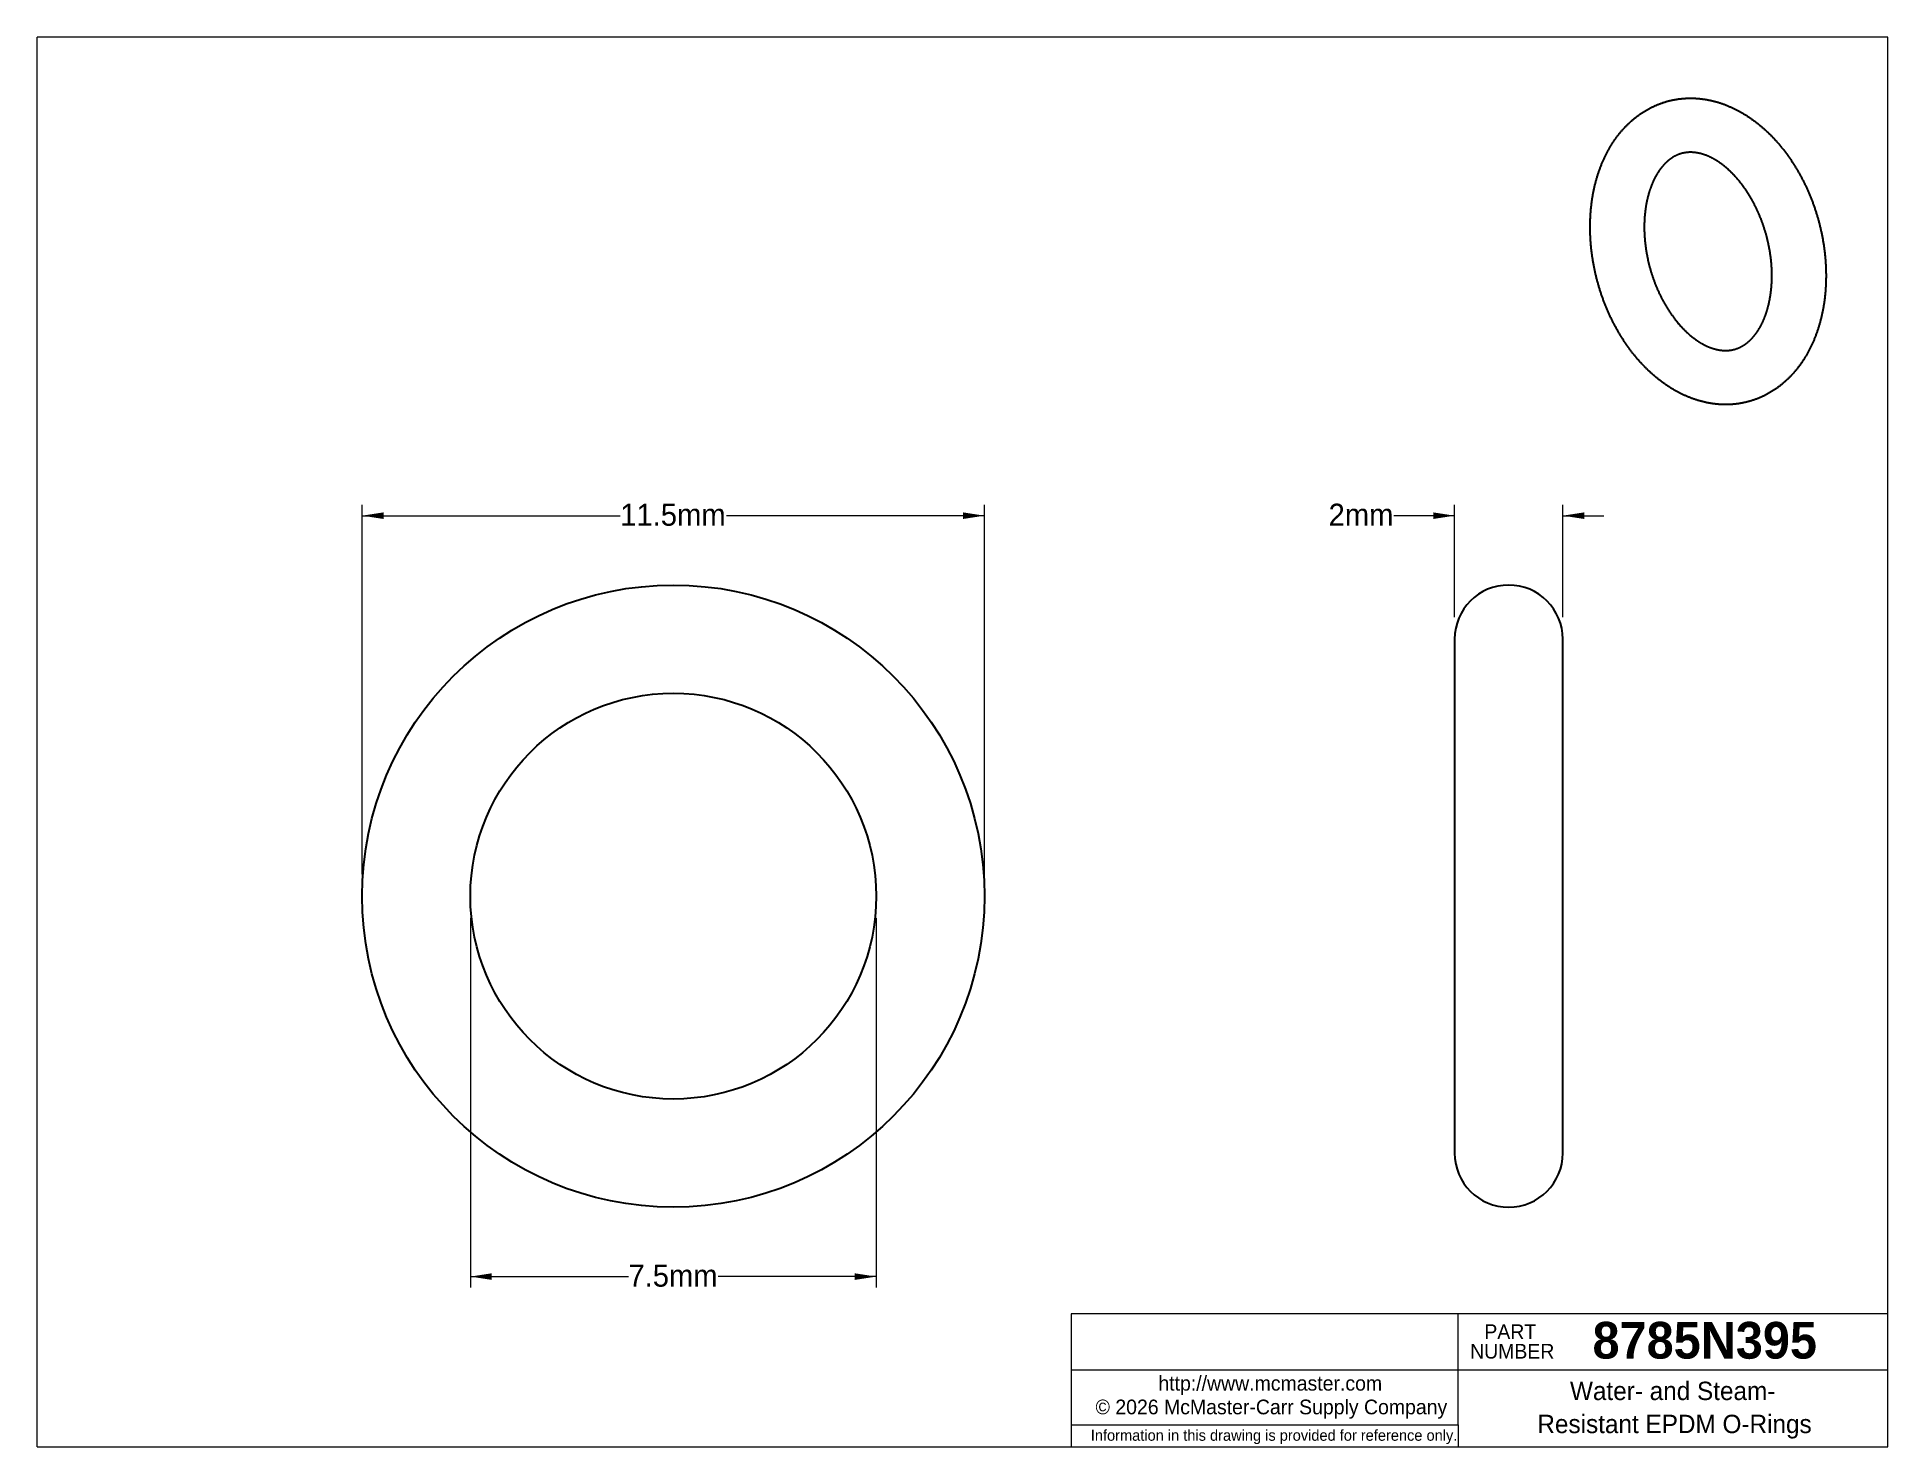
# Model space of a CAD drawing. Header units: millimetres. Extents: x 0.8 to 35, y 0.8 to 26.9.
import ezdxf

# ---------------------------------------------------------------- set-up
doc = ezdxf.new("R2010")
doc.units = ezdxf.units.MM
doc.header["$LTSCALE"] = 0.12826
doc.linetypes.add('SLD-Solid', pattern=[0])
doc.styles.add('SLDTEXTSTYLE0', font='ARIAL.TTF', dxfattribs={"width": 0.948})
doc.styles.add('SLDTEXTSTYLE1', font='ARIALBD.TTF', dxfattribs={"width": 0.948})
doc.dimstyles.new('SLDDIMSTYLE0', dxfattribs={"dimtxt": 0.395295, "dimasz": 0.395295, "dimexe": 0, "dimexo": 0.0625, "dimgap": 0.098824, "dimtad": 0, "dimtih": 1, "dimtoh": 1, "dimdec": 3, "dimrnd": 1e-09, "dimzin": 12, "dimdsep": 46, "dimtxsty": 'SLDTEXTSTYLE0', "dimsah": 1, "dimcen": 0.09, "dimadec": 0, "dimazin": 3, "dimtfac": 1, "dimtdec": 3, "dimtofl": 0, "dimtmove": 0, "dimatfit": 3, "dimfxl": 0, "dimfrac": 2, "dimtolj": 1, "dimtzin": 12, "dimarcsym": 0})
doc.dimstyles.new('SLDDIMSTYLE1', dxfattribs={"dimtxt": 0.395295, "dimasz": 0.395295, "dimexe": 0, "dimexo": 0.0625, "dimgap": 0.098824, "dimtad": 0, "dimtih": 1, "dimtoh": 1, "dimdec": 3, "dimrnd": 1e-09, "dimzin": 12, "dimdsep": 46, "dimtxsty": 'SLDTEXTSTYLE0', "dimsah": 1, "dimcen": 0.09, "dimadec": 0, "dimazin": 3, "dimtfac": 1, "dimtdec": 3, "dimtmove": 0, "dimatfit": 0, "dimfxl": 0, "dimfrac": 2, "dimtolj": 1, "dimtzin": 12, "dimarcsym": 0})

# ---------------------------------------------------------------- blocks, each defined once
blk = doc.blocks.new('SW_NOTE_0_3')
at = {"color": 0, "linetype": 'SLD-Solid', "lineweight": 18, "insert": (2.168, 0.35), "char_height": 0.27148, "attachment_point": 2, "style": 'SLDTEXTSTYLE0'}
blk.add_mtext('http://www.mcmaster.com', dxfattribs=at)
blk = doc.blocks.new('Internet')
at = {"color": 7, "linetype": 'SLD-Solid', "lineweight": 18}
blk.add_blockref('SW_NOTE_0_3', (-2.029, -0.02), dxfattribs=at)
blk = doc.blocks.new('SW_NOTE_0')
at = {"color": 0, "linetype": 'SLD-Solid', "lineweight": 18, "insert": (0.81, 0.35), "char_height": 0.2715, "attachment_point": 2, "style": 'SLDTEXTSTYLE0'}
blk.add_mtext('NUMBER', dxfattribs=at)
blk = doc.blocks.new('SW_NOTE_0_1')
at = {"color": 0, "linetype": 'SLD-Solid', "lineweight": 18, "insert": (0.492, 0.35), "char_height": 0.2715, "attachment_point": 2, "style": 'SLDTEXTSTYLE0'}
blk.add_mtext('PART', dxfattribs=at)
blk = doc.blocks.new('Part Number Tag')
at = {"color": 7, "linetype": 'SLD-Solid', "lineweight": 18}
for name, p in [('SW_NOTE_0_1', (-0.488, 0.013)), ('SW_NOTE_0', (-0.77, -0.349))]:
    blk.add_blockref(name, p, dxfattribs=at)
blk = doc.blocks.new('SW_NOTE_0_2')
at = {"color": 0, "linetype": 'SLD-Solid', "lineweight": 18, "insert": (3.506, 0.262), "char_height": 0.20361, "attachment_point": 2, "style": 'SLDTEXTSTYLE0'}
blk.add_mtext('Information in this drawing is provided for reference only.', dxfattribs=at)
blk = doc.blocks.new('Shortened Dimensions Statement')
at = {"color": 7, "linetype": 'SLD-Solid', "lineweight": 18}
blk.add_blockref('SW_NOTE_0_2', (-3.337, -0.156), dxfattribs=at)
blk = doc.blocks.new('_D')
at = {"color": 7, "linetype": 'SLD-Solid', "lineweight": 0}
for p, q in [((6.823, 11.404), (6.823, 18.232)), ((18.323, 11.404), (18.323, 18.232)), ((6.823, 18.029), (11.593, 18.029)), ((18.323, 18.029), (13.554, 18.029))]:
    blk.add_line(p, q, dxfattribs=at)
at = {"color": 7, "linetype": 'SLD-Solid', "lineweight": 18}
for points in [[(6.823, 18.029), (7.219, 17.968), (7.219, 18.09)], [(18.323, 18.029), (17.928, 18.09), (17.928, 17.968)]]:
    blk.add_solid(points, dxfattribs=at)
at = {"color": 7, "linetype": 'SLD-Solid', "lineweight": 18, "insert": (11.593, 18.25), "char_height": 0.4072, "attachment_point": 1, "style": 'SLDTEXTSTYLE0'}
blk.add_mtext('11.5mm', dxfattribs=at)
blk = doc.blocks.new('_D_1')
at = {"color": 7, "linetype": 'SLD-Solid', "lineweight": 0}
for p, q in [((8.823, 10.589), (8.823, 3.76)), ((16.323, 10.589), (16.323, 3.76)), ((8.823, 3.964), (11.744, 3.964)), ((16.323, 3.964), (13.403, 3.964))]:
    blk.add_line(p, q, dxfattribs=at)
at = {"color": 7, "linetype": 'SLD-Solid', "lineweight": 18}
for points in [[(8.823, 3.964), (9.219, 3.903), (9.219, 4.025)], [(16.323, 3.964), (15.928, 4.025), (15.928, 3.903)]]:
    blk.add_solid(points, dxfattribs=at)
at = {"color": 7, "linetype": 'SLD-Solid', "lineweight": 18, "insert": (11.744, 4.185), "char_height": 0.4072, "attachment_point": 1, "style": 'SLDTEXTSTYLE0'}
blk.add_mtext('7.5mm', dxfattribs=at)
blk = doc.blocks.new('_D_2')
at = {"color": 7, "linetype": 'SLD-Solid', "lineweight": 0}
for p, q in [((27.012, 16.154), (27.012, 18.232)), ((29.012, 16.154), (29.012, 18.232)), ((27.012, 18.029), (25.891, 18.029)), ((29.012, 18.029), (29.772, 18.029))]:
    blk.add_line(p, q, dxfattribs=at)
at = {"color": 7, "linetype": 'SLD-Solid', "lineweight": 18}
for points in [[(27.012, 18.029), (26.617, 18.09), (26.617, 17.968)], [(29.012, 18.029), (29.408, 17.968), (29.408, 18.09)]]:
    blk.add_solid(points, dxfattribs=at)
at = {"color": 7, "linetype": 'SLD-Solid', "lineweight": 18, "insert": (24.684, 18.25), "char_height": 0.4072, "attachment_point": 1, "style": 'SLDTEXTSTYLE0'}
blk.add_mtext('2mm', dxfattribs=at)

msp = doc.modelspace()

# ---------------------------------------------------------------- linework, layer by layer
at = {"color": 7, "linetype": 'SLD-Solid', "lineweight": 18}
for p, q in [((0.8145, 0.8145), (0.8145, 26.8769)), ((35.0214, 26.8769), (0.8145, 26.8769)), ((35.0214, 0.8145), (35.0214, 26.8769)), ((35.0214, 3.2749), (19.9292, 3.2749)), ((19.9292, 3.2749), (19.9292, 0.8145)), ((27.0805, 2.2397), (27.0805, 3.2749)), ((19.9292, 2.2397), (35.0214, 2.2397)), ((27.0805, 1.2217), (27.0805, 2.2397)), ((19.9292, 1.2217), (27.0805, 1.2217)), ((27.0805, 1.2217), (27.0805, 0.8145)), ((0.8145, 0.8145), (35.0214, 0.8145))]:
    msp.add_line(p, q, dxfattribs=at)
at = {"color": 7, "linetype": 'SLD-Solid', "lineweight": 25}
for p, q in [((27.0123, 15.7463), (27.0123, 6.2463)), ((29.0123, 6.2463), (29.0123, 15.7463))]:
    msp.add_line(p, q, dxfattribs=at)
for radius in [5.75, 3.75]:
    msp.add_circle((12.5735, 10.9963), radius, dxfattribs=at)
for centre, start, end in [((28.0123, 15.7463), 0, 180), ((28.0123, 6.2463), 180, 0)]:
    msp.add_arc(centre, 1, start, end, dxfattribs=at)
for points, knots in [([(33.8761, 22.4641), (33.8761, 22.4698), (33.8761, 22.4859), (33.8758, 22.5123), (33.8753, 22.5436), (33.8744, 22.5749), (33.8734, 22.6062), (33.872, 22.6375), (33.8704, 22.6689), (33.8685, 22.7003), (33.8664, 22.7317), (33.864, 22.7632), (33.8613, 22.7946), (33.8584, 22.8261), (33.8552, 22.8576), (33.8517, 22.889), (33.848, 22.9205), (33.844, 22.952), (33.8397, 22.9834), (33.8352, 23.0149), (33.8305, 23.0463), (33.8254, 23.0777), (33.8202, 23.1091), (33.8146, 23.1405), (33.8088, 23.1718), (33.8028, 23.2031), (33.7965, 23.2344), (33.7899, 23.2656), (33.7831, 23.2968), (33.7761, 23.3279), (33.7688, 23.359), (33.7612, 23.39), (33.7534, 23.421), (33.7453, 23.4519), (33.737, 23.4827), (33.7285, 23.5135), (33.7197, 23.5442), (33.7106, 23.5748), (33.7013, 23.6054), (33.6918, 23.6358), (33.682, 23.6662), (33.672, 23.6965), (33.6618, 23.7267), (33.6513, 23.7568), (33.6405, 23.7868), (33.6296, 23.8167), (33.6184, 23.8465), (33.6069, 23.8762), (33.5953, 23.9058), (33.5834, 23.9352), (33.5712, 23.9645), (33.5589, 23.9937), (33.5463, 24.0228), (33.5335, 24.0518), (33.5204, 24.0806), (33.5072, 24.1093), (33.4937, 24.1378), (33.48, 24.1662), (33.4661, 24.1944), (33.4519, 24.2225), (33.4375, 24.2505), (33.423, 24.2782), (33.4082, 24.3059), (33.3932, 24.3333), (33.3779, 24.3606), (33.3625, 24.3877), (33.3469, 24.4146), (33.331, 24.4414), (33.315, 24.468), (33.2987, 24.4944), (33.2822, 24.5206), (33.2656, 24.5466), (33.2487, 24.5724), (33.2316, 24.5981), (33.2144, 24.6235), (33.1969, 24.6487), (33.1793, 24.6737), (33.1614, 24.6985), (33.1434, 24.7231), (33.1252, 24.7475), (33.1068, 24.7716), (33.0882, 24.7955), (33.0694, 24.8192), (33.0505, 24.8427), (33.0314, 24.8659), (33.0121, 24.8889), (32.9926, 24.9117), (32.973, 24.9342), (32.9531, 24.9564), (32.9332, 24.9784), (32.913, 25.0002), (32.8927, 25.0217), (32.8722, 25.0429), (32.8516, 25.0639), (32.8308, 25.0846), (32.8099, 25.105), (32.7888, 25.1252), (32.7675, 25.1451), (32.7462, 25.1647), (32.7246, 25.184), (32.703, 25.203), (32.6812, 25.2218), (32.6592, 25.2403), (32.6372, 25.2584), (32.615, 25.2763), (32.5927, 25.2939), (32.5702, 25.3111), (32.5476, 25.3281), (32.525, 25.3447), (32.5022, 25.3611), (32.4793, 25.3771), (32.4563, 25.3928), (32.4331, 25.4082), (32.4099, 25.4233), (32.3866, 25.438), (32.3632, 25.4524), (32.3397, 25.4665), (32.3162, 25.4803), (32.2925, 25.4937), (32.2688, 25.5068), (32.2449, 25.5196), (32.2211, 25.532), (32.1971, 25.5441), (32.1731, 25.5558), (32.149, 25.5672), (32.1249, 25.5783), (32.1007, 25.589), (32.0764, 25.5993), (32.0522, 25.6093), (32.0278, 25.619), (32.0035, 25.6283), (31.9791, 25.6373), (31.9546, 25.6459), (31.9302, 25.6541), (31.9057, 25.6621), (31.8812, 25.6696), (31.8567, 25.6768), (31.8321, 25.6836), (31.8076, 25.6901), (31.783, 25.6963), (31.7585, 25.702), (31.7339, 25.7074), (31.7094, 25.7125), (31.6848, 25.7172), (31.6603, 25.7216), (31.6357, 25.7256), (31.6112, 25.7292), (31.5867, 25.7325), (31.5623, 25.7354), (31.5378, 25.738), (31.5134, 25.7402), (31.489, 25.7421), (31.4647, 25.7436), (31.4404, 25.7447), (31.4161, 25.7455), (31.3919, 25.746), (31.3677, 25.7461), (31.3435, 25.7459), (31.3194, 25.7453), (31.2954, 25.7443), (31.2714, 25.743), (31.2475, 25.7414), (31.2236, 25.7394), (31.1999, 25.737), (31.1761, 25.7343), (31.1525, 25.7313), (31.1289, 25.7279), (31.1054, 25.7242), (31.0819, 25.7201), (31.0586, 25.7157), (31.0353, 25.711), (31.0121, 25.7059), (30.989, 25.7005), (30.966, 25.6947), (30.9431, 25.6886), (30.9202, 25.6821), (30.8975, 25.6753), (30.8749, 25.6682), (30.8523, 25.6607), (30.8299, 25.6529), (30.8076, 25.6448), (30.7854, 25.6364), (30.7633, 25.6276), (30.7413, 25.6184), (30.7194, 25.609), (30.6977, 25.5992), (30.676, 25.5891), (30.6545, 25.5786), (30.6332, 25.5678), (30.6119, 25.5567), (30.5908, 25.5453), (30.5698, 25.5335), (30.5489, 25.5215), (30.5282, 25.5091), (30.5077, 25.4963), (30.4872, 25.4833), (30.4669, 25.4699), (30.4468, 25.4563), (30.4268, 25.4423), (30.407, 25.4279), (30.3873, 25.4133), (30.3678, 25.3984), (30.3484, 25.3831), (30.3292, 25.3675), (30.3102, 25.3516), (30.2914, 25.3354), (30.2727, 25.3189), (30.2542, 25.3021), (30.2358, 25.285), (30.2177, 25.2676), (30.1997, 25.2499), (30.1819, 25.2319), (30.1643, 25.2136), (30.1469, 25.1949), (30.1297, 25.176), (30.1126, 25.1568), (30.0958, 25.1374), (30.0792, 25.1176), (30.0627, 25.0975), (30.0465, 25.0772), (30.0305, 25.0566), (30.0147, 25.0357), (29.9991, 25.0145), (29.9837, 24.993), (29.9686, 24.9713), (29.9536, 24.9493), (29.9389, 24.9271), (29.9244, 24.9046), (29.9102, 24.8818), (29.8961, 24.8588), (29.8823, 24.8355), (29.8687, 24.812), (29.8554, 24.7882), (29.8423, 24.7642), (29.8294, 24.74), (29.8168, 24.7155), (29.8044, 24.6908), (29.7923, 24.6659), (29.7804, 24.6407), (29.7688, 24.6153), (29.7574, 24.5897), (29.7463, 24.5639), (29.7354, 24.5379), (29.7248, 24.5117), (29.7144, 24.4853), (29.7043, 24.4587), (29.6944, 24.4319), (29.6848, 24.4049), (29.6755, 24.3777), (29.6664, 24.3503), (29.6576, 24.3228), (29.6491, 24.2951), (29.6408, 24.2672), (29.6328, 24.2392), (29.625, 24.2109), (29.6175, 24.1826), (29.6103, 24.1541), (29.6034, 24.1254), (29.5967, 24.0966), (29.5903, 24.0677), (29.5841, 24.0386), (29.5782, 24.0093), (29.5726, 23.98), (29.5673, 23.9505), (29.5622, 23.9209), (29.5574, 23.8912), (29.5529, 23.8614), (29.5487, 23.8315), (29.5447, 23.8014), (29.541, 23.7713), (29.5375, 23.741), (29.5343, 23.7107), (29.5314, 23.6803), (29.5288, 23.6498), (29.5265, 23.6192), (29.5244, 23.5885), (29.5225, 23.5578), (29.521, 23.527), (29.5197, 23.4961), (29.5187, 23.4651), (29.518, 23.4341), (29.5175, 23.4031), (29.5173, 23.3719), (29.5174, 23.3408), (29.5177, 23.3096), (29.5183, 23.2783), (29.5192, 23.247), (29.5203, 23.2157), (29.5217, 23.1843), (29.5234, 23.1529), (29.5253, 23.1215), (29.5275, 23.0901), (29.53, 23.0587), (29.5327, 23.0272), (29.5357, 22.9957), (29.5389, 22.9643), (29.5424, 22.9328), (29.5462, 22.9013), (29.5503, 22.8699), (29.5545, 22.8384), (29.5591, 22.807), (29.5639, 22.7755), (29.569, 22.7441), (29.5743, 22.7127), (29.5799, 22.6814), (29.5858, 22.6501), (29.5919, 22.6188), (29.5982, 22.5875), (29.6048, 22.5563), (29.6117, 22.5251), (29.6188, 22.494), (29.6261, 22.4629), (29.6338, 22.4319), (29.6416, 22.401), (29.6497, 22.3701), (29.6581, 22.3392), (29.6667, 22.3085), (29.6755, 22.2778), (29.6846, 22.2472), (29.694, 22.2167), (29.7035, 22.1862), (29.7134, 22.1558), (29.7234, 22.1256), (29.7337, 22.0954), (29.7443, 22.0653), (29.755, 22.0353), (29.766, 22.0055), (29.7773, 21.9757), (29.7888, 21.946), (29.8005, 21.9165), (29.8124, 21.8871), (29.8246, 21.8578), (29.837, 21.8286), (29.8496, 21.7995), (29.8625, 21.7706), (29.8756, 21.7418), (29.8889, 21.7132), (29.9024, 21.6847), (29.9162, 21.6563), (29.9301, 21.6281), (29.9443, 21.6), (29.9587, 21.5721), (29.9734, 21.5444), (29.9882, 21.5168), (30.0033, 21.4894), (30.0185, 21.4621), (30.034, 21.435), (30.0497, 21.4081), (30.0656, 21.3814), (30.0817, 21.3548), (30.098, 21.3285), (30.1145, 21.3023), (30.1312, 21.2763), (30.1481, 21.2506), (30.1652, 21.225), (30.1825, 21.1996), (30.2, 21.1744), (30.2177, 21.1494), (30.2355, 21.1247), (30.2536, 21.1001), (30.2719, 21.0758), (30.2903, 21.0517), (30.3089, 21.0278), (30.3277, 21.0042), (30.3467, 20.9808), (30.3659, 20.9576), (30.3852, 20.9347), (30.4047, 20.912), (30.4244, 20.8895), (30.4442, 20.8673), (30.4643, 20.8453), (30.4844, 20.8236), (30.5048, 20.8022), (30.5253, 20.781), (30.5459, 20.7601), (30.5668, 20.7394), (30.5877, 20.7191), (30.6088, 20.6989), (30.6301, 20.6791), (30.6515, 20.6596), (30.6731, 20.6403), (30.6948, 20.6213), (30.7166, 20.6026), (30.7386, 20.5842), (30.7607, 20.5661), (30.7829, 20.5483), (30.8052, 20.5308), (30.8277, 20.5136), (30.8503, 20.4967), (30.873, 20.4801), (30.8958, 20.4638), (30.9187, 20.4479), (30.9418, 20.4322), (30.9649, 20.4169), (30.9881, 20.4019), (31.0114, 20.3872), (31.0349, 20.3729), (31.0584, 20.3588), (31.082, 20.3451), (31.1056, 20.3318), (31.1294, 20.3187), (31.1532, 20.306), (31.1771, 20.2937), (31.2011, 20.2817), (31.2251, 20.27), (31.2492, 20.2587), (31.2734, 20.2477), (31.2976, 20.2371), (31.3218, 20.2268), (31.3461, 20.2168), (31.3704, 20.2072), (31.3948, 20.198), (31.4192, 20.1891), (31.4436, 20.1806), (31.4681, 20.1724), (31.4926, 20.1645), (31.5171, 20.1571), (31.5416, 20.1499), (31.5662, 20.1432), (31.5907, 20.1367), (31.6153, 20.1307), (31.6398, 20.125), (31.6644, 20.1196), (31.6889, 20.1146), (31.7135, 20.11), (31.738, 20.1057), (31.7626, 20.1018), (31.7871, 20.0982), (31.8115, 20.095), (31.836, 20.0922), (31.8604, 20.0897), (31.8849, 20.0875), (31.9092, 20.0857), (31.9336, 20.0843), (31.9579, 20.0832), (31.9822, 20.0825), (32.0064, 20.0821), (32.0306, 20.082), (32.0547, 20.0824), (32.0788, 20.083), (32.1028, 20.084), (32.1268, 20.0854), (32.1507, 20.0871), (32.1745, 20.0892), (32.1983, 20.0916), (32.222, 20.0944), (32.2457, 20.0975), (32.2692, 20.1009), (32.2927, 20.1047), (32.3161, 20.1088), (32.3395, 20.1133), (32.3627, 20.1181), (32.3859, 20.1233), (32.409, 20.1288), (32.432, 20.1346), (32.4549, 20.1408), (32.4777, 20.1473), (32.5004, 20.1542), (32.523, 20.1614), (32.5456, 20.1689), (32.568, 20.1768), (32.5903, 20.185), (32.6125, 20.1935), (32.6345, 20.2024), (32.6565, 20.2116), (32.6783, 20.2211), (32.7001, 20.2309), (32.7217, 20.2411), (32.7432, 20.2516), (32.7645, 20.2625), (32.7857, 20.2736), (32.8068, 20.2851), (32.8278, 20.297), (32.8486, 20.3091), (32.8693, 20.3216), (32.8898, 20.3343), (32.9102, 20.3475), (32.9305, 20.3609), (32.9506, 20.3746), (32.9706, 20.3887), (32.9904, 20.4031), (33.01, 20.4178), (33.0295, 20.4328), (33.0488, 20.4481), (33.068, 20.4637), (33.087, 20.4797), (33.1058, 20.4959), (33.1244, 20.5125), (33.1429, 20.5294), (33.1612, 20.5465), (33.1793, 20.564), (33.1973, 20.5818), (33.215, 20.5999), (33.2326, 20.6183), (33.25, 20.6369), (33.2672, 20.6559), (33.2841, 20.6751), (33.3009, 20.6947), (33.3175, 20.7145), (33.3339, 20.7346), (33.3501, 20.755), (33.3661, 20.7757), (33.3818, 20.7967), (33.3974, 20.8179), (33.4127, 20.8394), (33.4278, 20.8612), (33.4427, 20.8832), (33.4574, 20.9055), (33.4719, 20.9281), (33.4861, 20.9509), (33.5001, 20.9739), (33.5138, 20.9973), (33.5273, 21.0208), (33.5406, 21.0446), (33.5537, 21.0687), (33.5665, 21.093), (33.5791, 21.1175), (33.5914, 21.1423), (33.6035, 21.1672), (33.6153, 21.1924), (33.6269, 21.2179), (33.6382, 21.2435), (33.6493, 21.2694), (33.6601, 21.2954), (33.6707, 21.3217), (33.681, 21.3481), (33.6911, 21.3748), (33.7009, 21.4016), (33.7104, 21.4287), (33.7197, 21.4559), (33.7287, 21.4833), (33.7375, 21.5108), (33.746, 21.5386), (33.7542, 21.5665), (33.7622, 21.5946), (33.7699, 21.6228), (33.7773, 21.6512), (33.7845, 21.6798), (33.7914, 21.7084), (33.798, 21.7373), (33.8044, 21.7663), (33.8105, 21.7954), (33.8163, 21.8246), (33.8219, 21.854), (33.8271, 21.8835), (33.8322, 21.9131), (33.8369, 21.9428), (33.8414, 21.9727), (33.8456, 22.0026), (33.8495, 22.0327), (33.8532, 22.0629), (33.8565, 22.0931), (33.8597, 22.1235), (33.8625, 22.1539), (33.8651, 22.1844), (33.8674, 22.215), (33.8694, 22.2457), (33.8712, 22.2765), (33.8727, 22.3073), (33.8739, 22.3382), (33.8749, 22.3692), (33.8756, 22.4002), (33.876, 22.4307), (33.8761, 22.4521), (33.8761, 22.463), (33.8761, 22.4641)], [0, 0, 0, 0, 0.0009928, 0.0028128, 0.0046325, 0.006452, 0.0082711, 0.01009, 0.0119086, 0.013727, 0.0155451, 0.0173629, 0.0191805, 0.0209979, 0.0228151, 0.024632, 0.0264487, 0.0282652, 0.0300815, 0.0318977, 0.0337136, 0.0355294, 0.0373451, 0.0391606, 0.040976, 0.0427913, 0.0446065, 0.0464215, 0.0482366, 0.0500515, 0.0518664, 0.0536813, 0.0554961, 0.0573109, 0.0591258, 0.0609406, 0.0627555, 0.0645704, 0.0663853, 0.0682004, 0.0700155, 0.0718307, 0.073646, 0.0754614, 0.077277, 0.0790927, 0.0809085, 0.0827246, 0.0845408, 0.0863572, 0.0881738, 0.0899906, 0.0918076, 0.0936249, 0.0954424, 0.0972602, 0.0990782, 0.1008965, 0.1027151, 0.104534, 0.1063532, 0.1081726, 0.1099924, 0.1118125, 0.1136328, 0.1154535, 0.1172745, 0.1190959, 0.1209175, 0.1227395, 0.1245617, 0.1263843, 0.1282071, 0.1300303, 0.1318537, 0.1336775, 0.1355015, 0.1373257, 0.1391502, 0.1409749, 0.1427998, 0.1446249, 0.1464502, 0.1482756, 0.1501012, 0.1519268, 0.1537525, 0.1555782, 0.1574039, 0.1592296, 0.1610552, 0.1628806, 0.1647059, 0.166531, 0.1683558, 0.1701803, 0.1720044, 0.1738281, 0.1756513, 0.177474, 0.1792961, 0.1811175, 0.1829382, 0.1847581, 0.1865771, 0.1883952, 0.1902122, 0.1920282, 0.193843, 0.1956565, 0.1974687, 0.1992795, 0.2010888, 0.2028965, 0.2047026, 0.206507, 0.2083095, 0.2101101, 0.2119088, 0.2137054, 0.2154999, 0.2172922, 0.2190822, 0.2208698, 0.2226551, 0.2244378, 0.226218, 0.2279956, 0.2297706, 0.2315428, 0.2333123, 0.235079, 0.2368428, 0.2386038, 0.2403619, 0.2421171, 0.2438693, 0.2456185, 0.2473649, 0.2491082, 0.2508486, 0.2525861, 0.2543206, 0.2560522, 0.2577809, 0.2595068, 0.2612298, 0.2629501, 0.2646676, 0.2663825, 0.2680947, 0.2698044, 0.2715116, 0.2732163, 0.2749187, 0.2766189, 0.2783168, 0.2800127, 0.2817065, 0.2833985, 0.2850886, 0.286777, 0.2884638, 0.2901491, 0.2918329, 0.2935155, 0.295197, 0.2968773, 0.2985567, 0.3002353, 0.3019132, 0.3035904, 0.3052673, 0.3069437, 0.30862, 0.3102961, 0.3119722, 0.3136485, 0.3153249, 0.3170017, 0.318679, 0.3203568, 0.3220353, 0.3237147, 0.325395, 0.3270764, 0.3287589, 0.3304428, 0.332128, 0.3338147, 0.335503, 0.337193, 0.3388848, 0.3405785, 0.3422742, 0.343972, 0.345672, 0.3473742, 0.3490787, 0.3507856, 0.352495, 0.3542069, 0.3559213, 0.3576385, 0.3593583, 0.3610809, 0.3628062, 0.3645344, 0.3662653, 0.3679992, 0.3697359, 0.3714756, 0.3732181, 0.3749636, 0.3767119, 0.3784632, 0.3802173, 0.3819744, 0.3837342, 0.3854969, 0.3872623, 0.3890305, 0.3908014, 0.3925749, 0.394351, 0.3961297, 0.3979109, 0.3996945, 0.4014805, 0.4032688, 0.4050593, 0.4068519, 0.4086467, 0.4104434, 0.4122421, 0.4140427, 0.415845, 0.4176491, 0.4194547, 0.4212619, 0.4230705, 0.4248806, 0.4266919, 0.4285045, 0.4303182, 0.432133, 0.4339488, 0.4357656, 0.4375832, 0.4394016, 0.4412207, 0.4430405, 0.444861, 0.4466819, 0.4485033, 0.4503252, 0.4521474, 0.45397, 0.4557929, 0.4576159, 0.4594392, 0.4612626, 0.4630862, 0.4649097, 0.4667334, 0.468557, 0.4703806, 0.4722041, 0.4740275, 0.4758508, 0.477674, 0.479497, 0.4813198, 0.4831425, 0.4849649, 0.4867872, 0.4886092, 0.4904309, 0.4922524, 0.4940737, 0.4958947, 0.4977154, 0.4995359, 0.5013561, 0.503176, 0.5049956, 0.506815, 0.5086341, 0.5104529, 0.5122715, 0.5140898, 0.5159078, 0.5177256, 0.5195432, 0.5213605, 0.5231776, 0.5249945, 0.5268112, 0.5286277, 0.5304439, 0.53226, 0.534076, 0.5358918, 0.5377074, 0.5395229, 0.5413382, 0.5431535, 0.5449686, 0.5467837, 0.5485987, 0.5504136, 0.5522285, 0.5540434, 0.5558582, 0.5576731, 0.5594879, 0.5613027, 0.5631176, 0.5649325, 0.5667475, 0.5685625, 0.5703777, 0.5721929, 0.5740082, 0.5758237, 0.5776393, 0.579455, 0.5812709, 0.5830869, 0.5849032, 0.5867196, 0.5885363, 0.5903531, 0.5921702, 0.5939875, 0.5958051, 0.5976229, 0.599441, 0.6012594, 0.603078, 0.604897, 0.6067162, 0.6085357, 0.6103555, 0.6121757, 0.6139961, 0.6158169, 0.6176379, 0.6194593, 0.621281, 0.623103, 0.6249254, 0.626748, 0.6285709, 0.6303941, 0.6322176, 0.6340414, 0.6358654, 0.6376897, 0.6395143, 0.641339, 0.643164, 0.6449891, 0.6468144, 0.6486399, 0.6504654, 0.6522911, 0.6541168, 0.6559425, 0.6577682, 0.6595939, 0.6614194, 0.6632449, 0.6650701, 0.6668951, 0.6687199, 0.6705443, 0.6723684, 0.674192, 0.6760151, 0.6778377, 0.6796596, 0.6814809, 0.6833014, 0.6851211, 0.68694, 0.6887578, 0.6905747, 0.6923904, 0.6942049, 0.6960182, 0.6978301, 0.6996406, 0.7014496, 0.7032571, 0.7050628, 0.7068668, 0.708669, 0.7104692, 0.7122675, 0.7140637, 0.7158577, 0.7176495, 0.7194391, 0.7212263, 0.723011, 0.7247933, 0.7265729, 0.72835, 0.7301244, 0.7318961, 0.7336651, 0.7354312, 0.7371944, 0.7389549, 0.7407124, 0.7424669, 0.7442186, 0.7459672, 0.747713, 0.7494557, 0.7511955, 0.7529324, 0.7546663, 0.7563974, 0.7581255, 0.7598508, 0.7615733, 0.763293, 0.76501, 0.7667243, 0.7684361, 0.7701452, 0.7718519, 0.7735562, 0.7752582, 0.7769579, 0.7786554, 0.7803508, 0.7820443, 0.7837359, 0.7854256, 0.7871137, 0.7888002, 0.7904852, 0.7921688, 0.7938511, 0.7955323, 0.7972125, 0.7988917, 0.8005701, 0.8022479, 0.8039251, 0.8056018, 0.8072782, 0.8089544, 0.8106306, 0.8123067, 0.8139829, 0.8156595, 0.8173363, 0.8190137, 0.8206917, 0.8223704, 0.8240499, 0.8257304, 0.827412, 0.8290948, 0.8307789, 0.8324644, 0.8341514, 0.8358401, 0.8375304, 0.8392226, 0.8409167, 0.8426128, 0.8443111, 0.8460114, 0.8477141, 0.8494191, 0.8511265, 0.8528363, 0.8545488, 0.8562638, 0.8579814, 0.8597018, 0.8614249, 0.8631508, 0.8648795, 0.8666111, 0.8683455, 0.8700828, 0.8718231, 0.8735662, 0.8753122, 0.8770612, 0.878813, 0.8805677, 0.8823253, 0.8840857, 0.8858489, 0.8876149, 0.8893836, 0.891155, 0.8929291, 0.8947058, 0.8964849, 0.8982666, 0.9000507, 0.9018371, 0.9036259, 0.9054168, 0.9072099, 0.9090051, 0.9108022, 0.9126013, 0.9144022, 0.9162049, 0.9180092, 0.9198152, 0.9216227, 0.9234316, 0.9252419, 0.9270535, 0.9288663, 0.9306803, 0.9324953, 0.9343113, 0.9361282, 0.937946, 0.9397645, 0.9415838, 0.9434037, 0.9452243, 0.9470453, 0.9488668, 0.9506888, 0.9525111, 0.9543337, 0.9561566, 0.9579797, 0.959803, 0.9616265, 0.96345, 0.9652736, 0.9670973, 0.9689209, 0.9707444, 0.9725679, 0.9743913, 0.9762146, 0.9780378, 0.9798607, 0.9816835, 0.9835062, 0.9853286, 0.9871507, 0.9889727, 0.9907944, 0.9926159, 0.9944371, 0.996258, 0.9980787, 0.9998036, 1, 1, 1, 1]), ([(32.8761, 22.4641), (32.8761, 22.46), (32.8761, 22.4479), (32.8759, 22.4278), (32.8754, 22.4039), (32.8748, 22.38), (32.8739, 22.3563), (32.8728, 22.3327), (32.8714, 22.3093), (32.8699, 22.2859), (32.8681, 22.2627), (32.8662, 22.2396), (32.864, 22.2166), (32.8616, 22.1938), (32.859, 22.1712), (32.8562, 22.1487), (32.8532, 22.1263), (32.8499, 22.1041), (32.8465, 22.0821), (32.8429, 22.0603), (32.839, 22.0386), (32.835, 22.0171), (32.8308, 21.9958), (32.8263, 21.9746), (32.8217, 21.9537), (32.8169, 21.9329), (32.8119, 21.9124), (32.8067, 21.892), (32.8013, 21.8719), (32.7958, 21.8519), (32.79, 21.8322), (32.7841, 21.8127), (32.778, 21.7934), (32.7718, 21.7743), (32.7653, 21.7555), (32.7587, 21.7368), (32.752, 21.7184), (32.745, 21.7003), (32.738, 21.6824), (32.7307, 21.6647), (32.7233, 21.6472), (32.7158, 21.63), (32.708, 21.613), (32.7002, 21.5963), (32.6922, 21.5799), (32.6841, 21.5636), (32.6758, 21.5477), (32.6674, 21.532), (32.6588, 21.5165), (32.6501, 21.5013), (32.6413, 21.4864), (32.6324, 21.4717), (32.6233, 21.4573), (32.6141, 21.4431), (32.6048, 21.4292), (32.5954, 21.4156), (32.5858, 21.4022), (32.5762, 21.3891), (32.5664, 21.3763), (32.5565, 21.3637), (32.5465, 21.3514), (32.5364, 21.3393), (32.5262, 21.3275), (32.5159, 21.316), (32.5054, 21.3047), (32.4949, 21.2937), (32.4842, 21.283), (32.4735, 21.2725), (32.4626, 21.2623), (32.4516, 21.2523), (32.4405, 21.2427), (32.4293, 21.2332), (32.4179, 21.2241), (32.4065, 21.2151), (32.3949, 21.2065), (32.3832, 21.1981), (32.3714, 21.19), (32.3594, 21.1821), (32.3473, 21.1745), (32.3351, 21.1672), (32.3227, 21.1601), (32.3101, 21.1533), (32.2974, 21.1468), (32.2846, 21.1406), (32.2716, 21.1346), (32.2584, 21.129), (32.2451, 21.1236), (32.2316, 21.1185), (32.218, 21.1138), (32.2043, 21.1093), (32.1904, 21.1052), (32.1763, 21.1014), (32.1622, 21.0979), (32.148, 21.0948), (32.1337, 21.0921), (32.1194, 21.0896), (32.105, 21.0875), (32.0905, 21.0858), (32.0761, 21.0844), (32.0616, 21.0833), (32.0471, 21.0825), (32.0325, 21.0821), (32.018, 21.082), (32.0035, 21.0822), (31.9889, 21.0828), (31.9744, 21.0836), (31.9598, 21.0847), (31.9452, 21.0862), (31.9306, 21.0879), (31.916, 21.09), (31.9014, 21.0923), (31.8868, 21.0949), (31.8721, 21.0978), (31.8574, 21.101), (31.8427, 21.1045), (31.8279, 21.1083), (31.8132, 21.1124), (31.7984, 21.1167), (31.7835, 21.1214), (31.7687, 21.1263), (31.7538, 21.1315), (31.7389, 21.137), (31.7239, 21.1427), (31.7089, 21.1488), (31.6939, 21.1552), (31.6789, 21.1618), (31.6638, 21.1687), (31.6488, 21.1759), (31.6337, 21.1834), (31.6185, 21.1912), (31.6034, 21.1993), (31.5882, 21.2077), (31.5731, 21.2163), (31.5579, 21.2252), (31.5427, 21.2345), (31.5275, 21.244), (31.5123, 21.2538), (31.4971, 21.2639), (31.4819, 21.2743), (31.4667, 21.2849), (31.4515, 21.2959), (31.4363, 21.3071), (31.4211, 21.3187), (31.406, 21.3305), (31.3909, 21.3426), (31.3758, 21.3549), (31.3607, 21.3676), (31.3456, 21.3805), (31.3306, 21.3938), (31.3157, 21.4073), (31.3007, 21.421), (31.2859, 21.4351), (31.271, 21.4494), (31.2562, 21.464), (31.2415, 21.4789), (31.2269, 21.494), (31.2123, 21.5094), (31.1977, 21.5251), (31.1833, 21.541), (31.1689, 21.5572), (31.1546, 21.5736), (31.1404, 21.5903), (31.1262, 21.6073), (31.1122, 21.6245), (31.0982, 21.6419), (31.0844, 21.6596), (31.0706, 21.6775), (31.0569, 21.6957), (31.0434, 21.7141), (31.03, 21.7327), (31.0166, 21.7516), (31.0034, 21.7707), (30.9903, 21.79), (30.9774, 21.8095), (30.9645, 21.8293), (30.9518, 21.8492), (30.9392, 21.8694), (30.9268, 21.8897), (30.9145, 21.9103), (30.9023, 21.9311), (30.8903, 21.952), (30.8784, 21.9732), (30.8667, 21.9945), (30.8552, 22.016), (30.8437, 22.0377), (30.8325, 22.0596), (30.8214, 22.0816), (30.8105, 22.1038), (30.7997, 22.1262), (30.7892, 22.1487), (30.7788, 22.1714), (30.7685, 22.1942), (30.7585, 22.2172), (30.7486, 22.2403), (30.7389, 22.2635), (30.7294, 22.2869), (30.7201, 22.3103), (30.7109, 22.3339), (30.702, 22.3577), (30.6932, 22.3815), (30.6847, 22.4054), (30.6763, 22.4295), (30.6682, 22.4536), (30.6602, 22.4778), (30.6524, 22.5021), (30.6449, 22.5265), (30.6375, 22.551), (30.6304, 22.5755), (30.6235, 22.6001), (30.6167, 22.6248), (30.6102, 22.6495), (30.6039, 22.6743), (30.5979, 22.6991), (30.592, 22.724), (30.5863, 22.7489), (30.5809, 22.7739), (30.5757, 22.7988), (30.5707, 22.8238), (30.5659, 22.8488), (30.5614, 22.8738), (30.557, 22.8988), (30.5529, 22.9238), (30.549, 22.9488), (30.5454, 22.9738), (30.5419, 22.9988), (30.5387, 23.0238), (30.5357, 23.0487), (30.5329, 23.0737), (30.5304, 23.0985), (30.5281, 23.1234), (30.526, 23.1482), (30.5241, 23.1729), (30.5225, 23.1976), (30.5211, 23.2222), (30.5199, 23.2468), (30.5189, 23.2713), (30.5182, 23.2957), (30.5177, 23.32), (30.5174, 23.3443), (30.5173, 23.3684), (30.5174, 23.3925), (30.5178, 23.4165), (30.5184, 23.4403), (30.5192, 23.4641), (30.5203, 23.4877), (30.5215, 23.5112), (30.523, 23.5346), (30.5247, 23.5579), (30.5266, 23.581), (30.5287, 23.604), (30.531, 23.6269), (30.5335, 23.6496), (30.5363, 23.6721), (30.5392, 23.6945), (30.5424, 23.7168), (30.5458, 23.7389), (30.5493, 23.7608), (30.5531, 23.7825), (30.5571, 23.8041), (30.5613, 23.8254), (30.5656, 23.8466), (30.5702, 23.8676), (30.5749, 23.8884), (30.5799, 23.9091), (30.585, 23.9295), (30.5903, 23.9497), (30.5958, 23.9697), (30.6015, 23.9895), (30.6073, 24.0091), (30.6134, 24.0285), (30.6196, 24.0476), (30.626, 24.0665), (30.6325, 24.0852), (30.6392, 24.1037), (30.6461, 24.122), (30.6531, 24.14), (30.6603, 24.1577), (30.6677, 24.1753), (30.6752, 24.1925), (30.6828, 24.2096), (30.6906, 24.2264), (30.6986, 24.2429), (30.7067, 24.2592), (30.7149, 24.2753), (30.7233, 24.2911), (30.7318, 24.3066), (30.7404, 24.3219), (30.7492, 24.3369), (30.7581, 24.3517), (30.7671, 24.3662), (30.7763, 24.3804), (30.7855, 24.3944), (30.7949, 24.4081), (30.8044, 24.4216), (30.8141, 24.4348), (30.8238, 24.4477), (30.8337, 24.4604), (30.8436, 24.4728), (30.8537, 24.4849), (30.8639, 24.4968), (30.8742, 24.5084), (30.8846, 24.5198), (30.8951, 24.5308), (30.9057, 24.5417), (30.9164, 24.5522), (30.9273, 24.5625), (30.9382, 24.5726), (30.9493, 24.5823), (30.9605, 24.5919), (30.9718, 24.6011), (30.9832, 24.6101), (30.9947, 24.6188), (31.0064, 24.6273), (31.0182, 24.6355), (31.0301, 24.6435), (31.0421, 24.6512), (31.0543, 24.6586), (31.0667, 24.6657), (31.0792, 24.6726), (31.0918, 24.6792), (31.1046, 24.6855), (31.1176, 24.6916), (31.1307, 24.6974), (31.1439, 24.7028), (31.1574, 24.708), (31.1709, 24.7128), (31.1847, 24.7174), (31.1985, 24.7216), (31.2125, 24.7255), (31.2266, 24.7291), (31.2408, 24.7323), (31.255, 24.7352), (31.2694, 24.7377), (31.2837, 24.7399), (31.2982, 24.7418), (31.3126, 24.7433), (31.3271, 24.7445), (31.3416, 24.7454), (31.3561, 24.7459), (31.3707, 24.7461), (31.3852, 24.746), (31.3997, 24.7456), (31.4143, 24.7448), (31.4289, 24.7438), (31.4434, 24.7424), (31.458, 24.7408), (31.4726, 24.7388), (31.4872, 24.7366), (31.5019, 24.7341), (31.5165, 24.7313), (31.5312, 24.7281), (31.5459, 24.7248), (31.5607, 24.7211), (31.5754, 24.7171), (31.5902, 24.7128), (31.605, 24.7083), (31.6199, 24.7035), (31.6348, 24.6984), (31.6497, 24.693), (31.6646, 24.6873), (31.6796, 24.6813), (31.6946, 24.6751), (31.7096, 24.6685), (31.7247, 24.6617), (31.7397, 24.6546), (31.7548, 24.6472), (31.7699, 24.6395), (31.7851, 24.6315), (31.8002, 24.6232), (31.8154, 24.6147), (31.8306, 24.6058), (31.8458, 24.5967), (31.861, 24.5873), (31.8762, 24.5775), (31.8914, 24.5675), (31.9066, 24.5573), (31.9218, 24.5467), (31.937, 24.5358), (31.9522, 24.5247), (31.9673, 24.5132), (31.9825, 24.5015), (31.9976, 24.4895), (32.0127, 24.4772), (32.0278, 24.4647), (32.0429, 24.4518), (32.0579, 24.4387), (32.0729, 24.4253), (32.0878, 24.4116), (32.1027, 24.3976), (32.1176, 24.3834), (32.1324, 24.3689), (32.1471, 24.3541), (32.1618, 24.3391), (32.1764, 24.3238), (32.1909, 24.3082), (32.2054, 24.2923), (32.2198, 24.2762), (32.2342, 24.2599), (32.2484, 24.2433), (32.2626, 24.2264), (32.2767, 24.2093), (32.2906, 24.1919), (32.3045, 24.1743), (32.3183, 24.1565), (32.332, 24.1384), (32.3456, 24.12), (32.3591, 24.1015), (32.3725, 24.0827), (32.3857, 24.0637), (32.3988, 24.0444), (32.4118, 24.025), (32.4247, 24.0053), (32.4375, 23.9854), (32.4501, 23.9653), (32.4626, 23.945), (32.4749, 23.9245), (32.4871, 23.9038), (32.4992, 23.8829), (32.5111, 23.8618), (32.5229, 23.8406), (32.5345, 23.8191), (32.546, 23.7975), (32.5573, 23.7756), (32.5684, 23.7537), (32.5794, 23.7315), (32.5902, 23.7092), (32.6008, 23.6867), (32.6113, 23.6641), (32.6216, 23.6414), (32.6317, 23.6184), (32.6416, 23.5954), (32.6514, 23.5722), (32.661, 23.5489), (32.6703, 23.5254), (32.6795, 23.5019), (32.6885, 23.4782), (32.6974, 23.4544), (32.706, 23.4305), (32.7144, 23.4065), (32.7226, 23.3824), (32.7306, 23.3582), (32.7385, 23.3339), (32.7461, 23.3095), (32.7535, 23.2851), (32.7607, 23.2606), (32.7677, 23.236), (32.7745, 23.2113), (32.7811, 23.1866), (32.7874, 23.1619), (32.7936, 23.1371), (32.7995, 23.1122), (32.8053, 23.0873), (32.8108, 23.0624), (32.8161, 23.0374), (32.8211, 23.0125), (32.826, 22.9875), (32.8306, 22.9625), (32.835, 22.9374), (32.8392, 22.9124), (32.8431, 22.8874), (32.8469, 22.8624), (32.8504, 22.8374), (32.8537, 22.8124), (32.8568, 22.7875), (32.8596, 22.7626), (32.8622, 22.7377), (32.8646, 22.7128), (32.8668, 22.688), (32.8687, 22.6633), (32.8704, 22.6386), (32.8719, 22.6139), (32.8732, 22.5893), (32.8742, 22.5648), (32.875, 22.5404), (32.8756, 22.516), (32.876, 22.4922), (32.8761, 22.4749), (32.8761, 22.4657), (32.8761, 22.4641)], [0, 0, 0, 0, 0.0010351, 0.0030659, 0.0050959, 0.0071251, 0.0091535, 0.0111812, 0.0132081, 0.0152341, 0.0172594, 0.0192839, 0.0213076, 0.0233305, 0.0253527, 0.027374, 0.0293946, 0.0314145, 0.0334336, 0.035452, 0.0374697, 0.0394868, 0.0415032, 0.0435191, 0.0455343, 0.0475491, 0.0495635, 0.0515774, 0.053591, 0.0556043, 0.0576174, 0.0596304, 0.0616433, 0.0636562, 0.0656693, 0.0676826, 0.0696962, 0.0717102, 0.0737248, 0.0757402, 0.0777564, 0.0797736, 0.081792, 0.0838118, 0.0858332, 0.0878563, 0.0898814, 0.0919088, 0.0939386, 0.0959712, 0.0980069, 0.1000458, 0.1020884, 0.104135, 0.106186, 0.1082416, 0.1103024, 0.1123688, 0.1144412, 0.1165201, 0.1186059, 0.1206993, 0.1228008, 0.1249109, 0.1270304, 0.1291598, 0.1312999, 0.1334513, 0.1356147, 0.1377911, 0.1399811, 0.1421856, 0.1444055, 0.1466415, 0.1488946, 0.1511656, 0.1534553, 0.1557646, 0.1580941, 0.1604444, 0.1628162, 0.1652097, 0.1676252, 0.1700624, 0.1725209, 0.1750001, 0.1774986, 0.1800148, 0.1825466, 0.1850914, 0.1876462, 0.1902075, 0.1927718, 0.195334, 0.1978904, 0.2004375, 0.202972, 0.2054913, 0.2079929, 0.2104751, 0.2129366, 0.2153765, 0.2177942, 0.2201898, 0.2225632, 0.2249149, 0.2272454, 0.2295553, 0.2318455, 0.2341167, 0.2363699, 0.2386058, 0.2408255, 0.2430298, 0.2452195, 0.2473956, 0.2495588, 0.25171, 0.2538499, 0.2559792, 0.2580986, 0.2602088, 0.2623105, 0.2644041, 0.2664904, 0.2685698, 0.2706428, 0.2727098, 0.2747715, 0.2768281, 0.2788801, 0.2809279, 0.2829718, 0.2850121, 0.2870492, 0.2890833, 0.2911148, 0.2931439, 0.2951708, 0.2971958, 0.2992191, 0.3012409, 0.3032613, 0.3052807, 0.307299, 0.3093166, 0.3113334, 0.3133497, 0.3153656, 0.3173812, 0.3193966, 0.3214119, 0.3234272, 0.3254426, 0.327458, 0.3294737, 0.3314897, 0.333506, 0.3355227, 0.3375399, 0.3395575, 0.3415757, 0.3435944, 0.3456138, 0.3476338, 0.3496544, 0.3516758, 0.3536978, 0.3557206, 0.357744, 0.3597683, 0.3617932, 0.363819, 0.3658454, 0.3678727, 0.3699007, 0.3719294, 0.3739589, 0.3759891, 0.37802, 0.3800517, 0.3820841, 0.3841171, 0.3861508, 0.3881852, 0.3902203, 0.3922559, 0.3942922, 0.396329, 0.3983664, 0.4004044, 0.4024429, 0.4044818, 0.4065213, 0.4085612, 0.4106015, 0.4126422, 0.4146833, 0.4167247, 0.4187665, 0.4208085, 0.4228509, 0.4248934, 0.4269362, 0.4289791, 0.4310222, 0.4330654, 0.4351088, 0.4371522, 0.4391956, 0.441239, 0.4432824, 0.4453258, 0.4473691, 0.4494122, 0.4514552, 0.453498, 0.4555407, 0.4575831, 0.4596252, 0.4616671, 0.4637086, 0.4657498, 0.4677907, 0.4698311, 0.4718711, 0.4739107, 0.4759498, 0.4779884, 0.4800265, 0.482064, 0.484101, 0.4861374, 0.4881732, 0.4902083, 0.4922428, 0.4942766, 0.4963097, 0.4983422, 0.5003739, 0.5024048, 0.5044351, 0.5064645, 0.5084932, 0.5105211, 0.5125483, 0.5145746, 0.5166002, 0.5186249, 0.5206489, 0.5226721, 0.5246944, 0.5267161, 0.5287369, 0.530757, 0.5327763, 0.534795, 0.5368129, 0.5388302, 0.5408468, 0.5428628, 0.5448783, 0.5468933, 0.5489077, 0.5509218, 0.5529355, 0.5549489, 0.556962, 0.558975, 0.560988, 0.5630009, 0.5650139, 0.5670271, 0.5690406, 0.5710545, 0.5730689, 0.575084, 0.5770999, 0.5791168, 0.5811348, 0.5831541, 0.5851749, 0.5871975, 0.5892219, 0.5912485, 0.5932775, 0.5953092, 0.5973438, 0.5993816, 0.601423, 0.6034683, 0.6055178, 0.6075718, 0.6096309, 0.6116954, 0.6137658, 0.6158425, 0.617926, 0.6200169, 0.6221157, 0.624223, 0.6263393, 0.6284654, 0.6306019, 0.6327496, 0.634909, 0.6370811, 0.6392666, 0.6414663, 0.6436811, 0.6459118, 0.6481592, 0.6504243, 0.6527078, 0.6550106, 0.6573334, 0.6596769, 0.6620417, 0.6644281, 0.6668364, 0.6692665, 0.6717182, 0.6741908, 0.6766831, 0.6791938, 0.6817208, 0.6842617, 0.6868136, 0.6893731, 0.6919369, 0.6945002, 0.6970589, 0.6996094, 0.7021484, 0.7046728, 0.7071804, 0.7096691, 0.7121375, 0.7145845, 0.7170095, 0.7194123, 0.7217929, 0.7241516, 0.7264889, 0.7288055, 0.731102, 0.7333793, 0.7356382, 0.7378797, 0.7401045, 0.7423137, 0.7445081, 0.7466885, 0.7488559, 0.7510109, 0.7531543, 0.755287, 0.7574096, 0.7595227, 0.7616271, 0.7637233, 0.7658119, 0.7678935, 0.7699685, 0.7720374, 0.7741008, 0.776159, 0.7782125, 0.7802616, 0.7823067, 0.7843481, 0.7863862, 0.7884213, 0.7904536, 0.7924835, 0.7945111, 0.7965367, 0.7985605, 0.8005827, 0.8026036, 0.8046233, 0.806642, 0.8086597, 0.8106768, 0.8126933, 0.8147093, 0.816725, 0.8187404, 0.8207558, 0.822771, 0.8247864, 0.8268018, 0.8288174, 0.8308333, 0.8328495, 0.834866, 0.836883, 0.8389005, 0.8409185, 0.8429371, 0.8449562, 0.846976, 0.8489964, 0.8510176, 0.8530394, 0.8550619, 0.8570851, 0.8591091, 0.8611338, 0.8631593, 0.8651856, 0.8672125, 0.8692403, 0.8712688, 0.873298, 0.875328, 0.8773587, 0.8793901, 0.8814223, 0.8834551, 0.8854886, 0.8875228, 0.8895576, 0.891593, 0.8936291, 0.8956658, 0.897703, 0.8997408, 0.9017791, 0.9038179, 0.9058572, 0.9078969, 0.9099371, 0.9119777, 0.9140187, 0.91606, 0.9181017, 0.9201436, 0.9221859, 0.9242283, 0.926271, 0.9283139, 0.930357, 0.9324002, 0.9344435, 0.9364868, 0.9385303, 0.9405737, 0.9426171, 0.9446605, 0.9467038, 0.948747, 0.95079, 0.9528329, 0.9548756, 0.9569181, 0.9589604, 0.9610023, 0.963044, 0.9650853, 0.9671262, 0.9691668, 0.971207, 0.9732467, 0.9752859, 0.9773247, 0.979363, 0.9814007, 0.9834378, 0.9854744, 0.9875104, 0.9895457, 0.9915804, 0.9936145, 0.9956478, 0.9976805, 0.9996055, 1, 1, 1, 1])]:
    msp.add_open_spline(points, degree=3, knots=knots, dxfattribs=at)

# ---------------------------------------------------------------- block references
at = {"color": 7, "linetype": 'Continuous'}
for name, p in [('Part Number Tag', (28.0371, 2.7191)), ('Internet', (23.4663, 1.7977)), ('Shortened Dimensions Statement', (23.507, 1.027))]:
    msp.add_blockref(name, p, dxfattribs=at)

# ---------------------------------------------------------------- texts
at = {"color": 7, "linetype": 'Continuous', "lineweight": 0, "attachment_point": 2}
for s, insert, char_height, style in [('8785N395', (31.6353, 3.1268), 0.67871, 'SLDTEXTSTYLE1'), ('Water- and Steam-', (31.0426, 2.0211), 0.339355, 'SLDTEXTSTYLE0'), ('© 2026 McMaster-Carr Supply Company', (23.627, 1.69), 0.271484, 'SLDTEXTSTYLE0'), ('Resistant EPDM O-Rings', (31.0768, 1.4103), 0.339355, 'SLDTEXTSTYLE0')]:
    msp.add_mtext(s, dxfattribs=dict(at, insert=insert, char_height=char_height, style=style))

# ---------------------------------------------------------------- dimensions: what is measured, and where the dimension line sits
at = {"color": 7, "linetype": 'SLD-Solid', "lineweight": 18}
for base, p1, p2, dimstyle, picture, middle in [((18.3235, 18.0289), (6.8235, 10.9963), (18.3235, 10.9963), 'SLDDIMSTYLE0', '_D', (12.5738, 18.0289)), ((27.0123, 18.0289), (29.0123, 15.7463), (27.0123, 15.7463), 'SLDDIMSTYLE1', '_D_2', (25.2877, 18.0289)), ((16.3235, 3.9639), (8.8235, 10.9963), (16.3235, 10.9963), 'SLDDIMSTYLE0', '_D_1', (12.5738, 3.9639))]:
    dim = msp.add_linear_dim(base=base, p1=p1, p2=p2, dimstyle=dimstyle, dxfattribs=at)
    dim.commit()
    dim.dimension.update_dxf_attribs({"geometry": picture, "text_midpoint": middle, "dimtype": 160})

doc.saveas('drawing.dxf')
